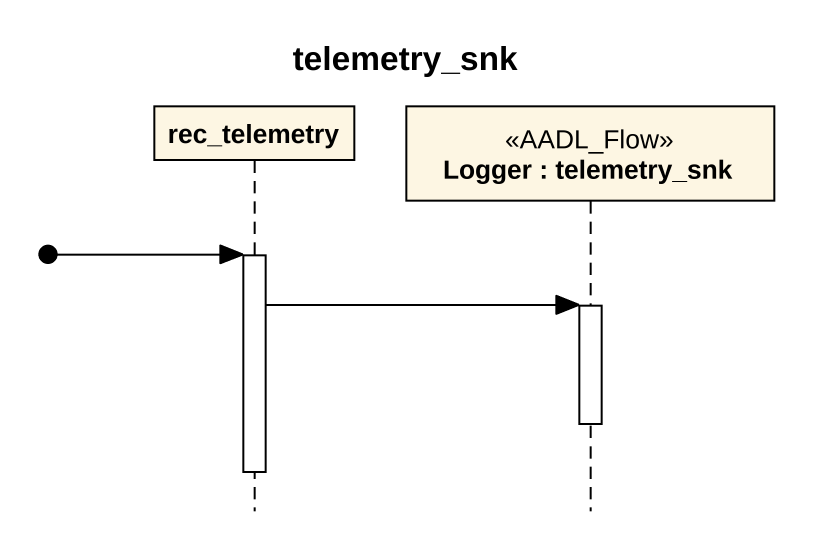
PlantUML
@startuml
title telemetry_snk
hide footbox
participant rec_telemetry
participant "Logger : telemetry_snk" as Logger <<AADL_Flow>>

[o-> rec_telemetry
activate rec_telemetry
rec_telemetry -> Logger
activate Logger
deactivate Logger
deactivate rec_telemetry
@enduml
